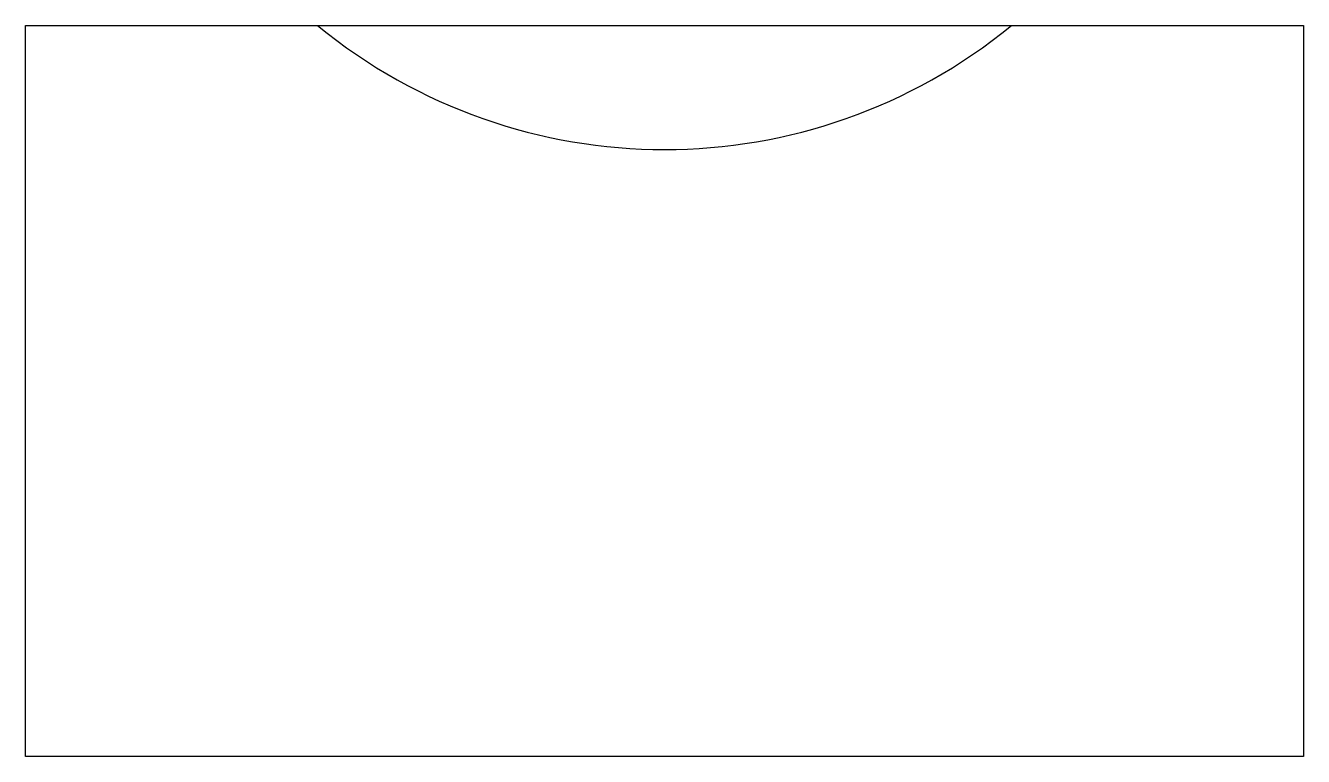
# Model space of a CAD drawing. Header units: millimetres. Extents: x -35 to 0, y -20 to 0.
import ezdxf

# ---------------------------------------------------------------- set-up
doc = ezdxf.new("R2010")
doc.units = ezdxf.units.MM
doc.layers.get('0').update_dxf_attribs({"linetype": 'CONTINUOUS'})

msp = doc.modelspace()

# ---------------------------------------------------------------- linework, layer by layer
msp.add_lwpolyline([(0, 0), (0, -20), (-35, -20), (-35, 0)], close=True)
msp.add_arc((-17.5, 11.608), 15, 230.7035, 309.2965)

doc.saveas('drawing.dxf')
